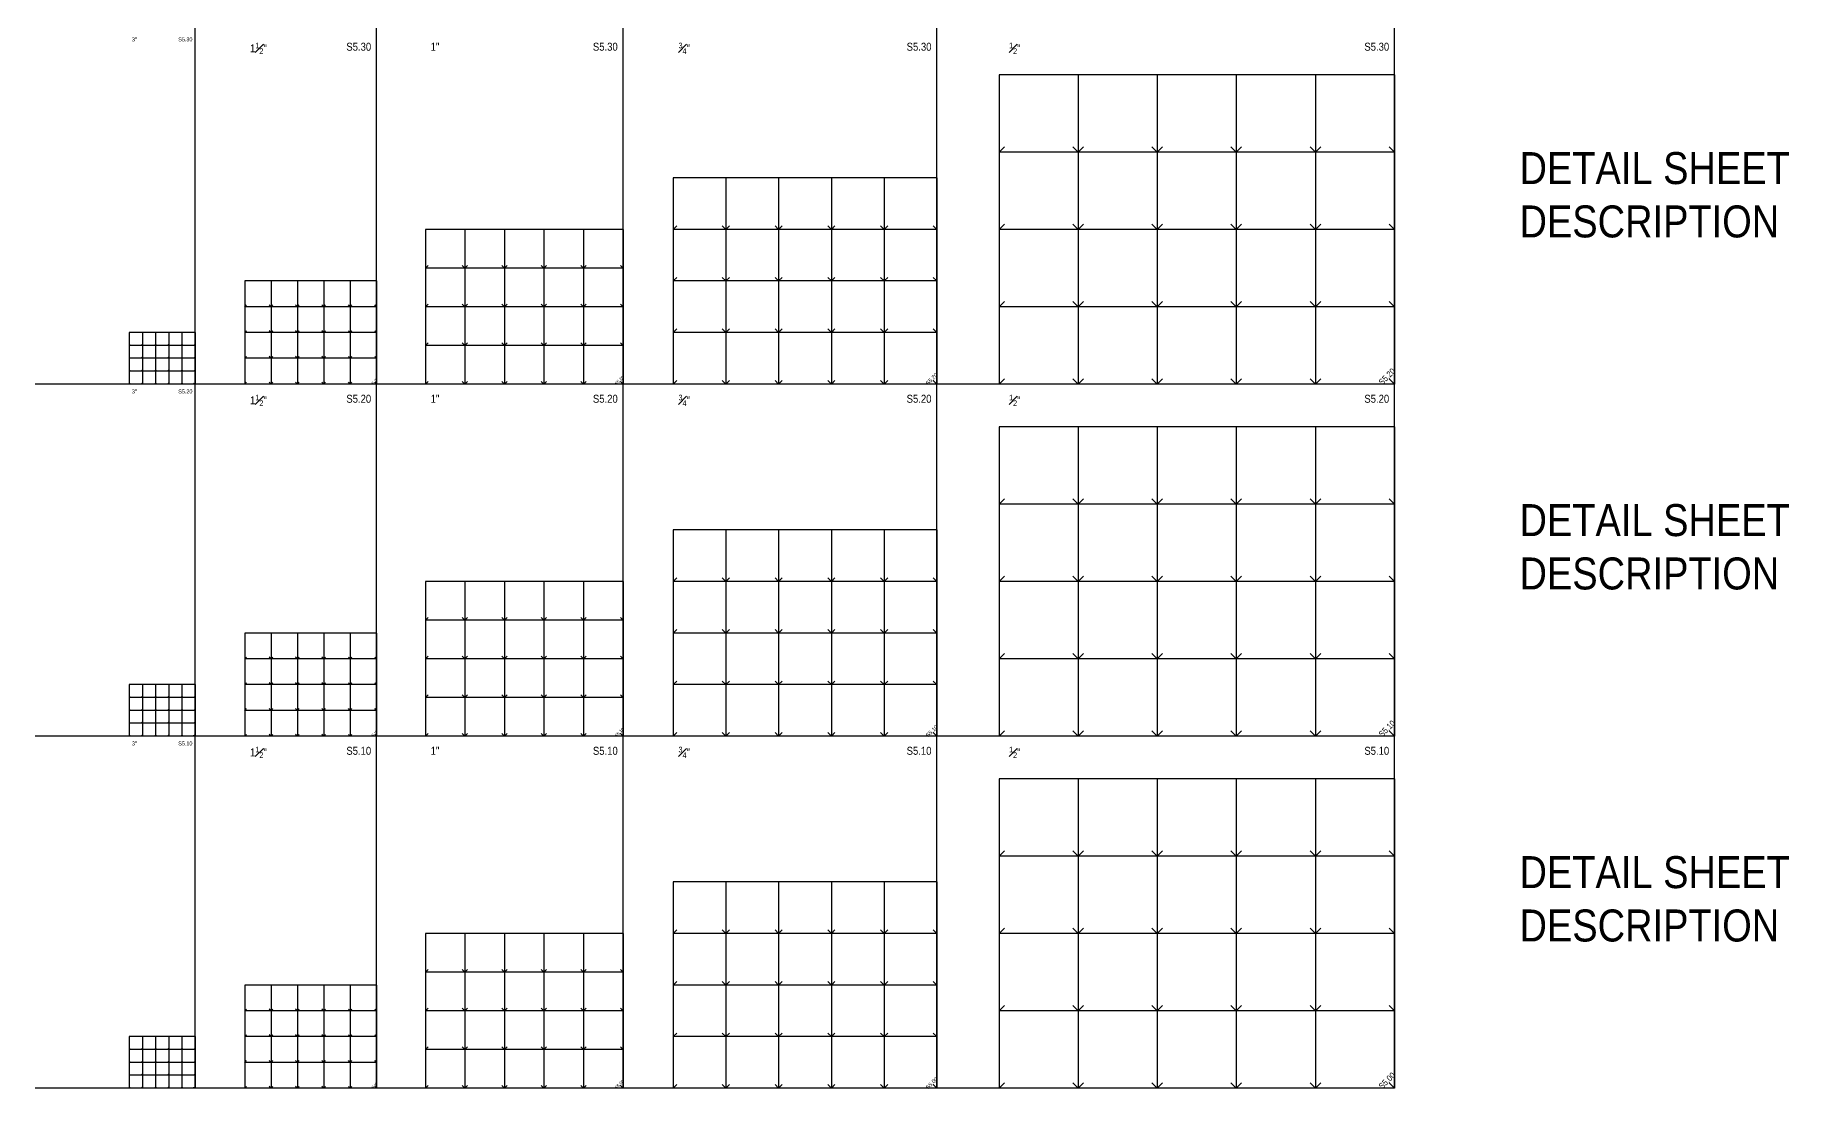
# Model space of a CAD drawing. Header units: inches. Extents: x -2661 to 42767, y -1222 to 9099.
# Drawn here: x 38515 to 42461, y 1771 to 4142 of the extents above; entities that cross this region are included whole.
import ezdxf

# ---------------------------------------------------------------- set-up
doc = ezdxf.new("R2010")
doc.units = ezdxf.units.IN
doc.header["$LTSCALE"] = 12
doc.header["$MEASUREMENT"] = 0
doc.linetypes.add('HIDDEN2', pattern=[0.1875, 0.125, -0.0625])
doc.layers.get('0').update_dxf_attribs({"linetype": 'CONTINUOUS'})
doc.layers.add('DESIGNER COMMENTS', color=221, linetype='CONTINUOUS', plot=False)
doc.layers.add('S-ANNO-GRID-NONPLOT', color=251, linetype='CONTINUOUS', plot=False)
doc.styles.add('Arial', font='arial.ttf', dxfattribs={"width": 0.85})

# ---------------------------------------------------------------- blocks, each defined once
blk = doc.blocks.new('Se_GRID 30x42')
for p, q in [((7.41, 29), (0, 29)), ((0, 29), (0, 21.75)), ((14.83, 29), (7.41, 29)), ((7.41, 29), (7.41, 21.75)), ((22.24, 29), (14.83, 29)), ((14.83, 29), (14.83, 21.75)), ((29.66, 29), (22.24, 29)), ((22.24, 29), (22.24, 21.75)), ((37.07, 29), (29.66, 29)), ((29.66, 29), (29.66, 21.75)), ((37.07, 29), (37.07, 21.75)), ((0, 21.75), (0.5, 22.25)), ((7.41, 21.75), (0, 21.75)), ((0, 21.75), (0, 14.5)), ((7.41, 21.75), (7.91, 22.25)), ((14.83, 21.75), (7.41, 21.75)), ((7.41, 21.75), (7.41, 14.5)), ((14.83, 21.75), (15.33, 22.25)), ((22.24, 21.75), (14.83, 21.75)), ((14.83, 21.75), (14.83, 14.5)), ((22.24, 21.75), (22.74, 22.25)), ((29.66, 21.75), (22.24, 21.75)), ((22.24, 21.75), (22.24, 14.5)), ((29.66, 21.75), (30.16, 22.25)), ((37.07, 21.75), (29.66, 21.75)), ((29.66, 21.75), (29.66, 14.5)), ((37.07, 21.75), (37.07, 14.5)), ((0, 14.5), (0.5, 15)), ((7.41, 14.5), (7.91, 15)), ((14.83, 14.5), (15.33, 15)), ((22.24, 14.5), (22.74, 15)), ((29.66, 14.5), (30.16, 15)), ((7.41, 14.5), (0, 14.5)), ((0, 14.5), (0, 7.25)), ((14.83, 14.5), (7.41, 14.5)), ((7.41, 14.5), (7.41, 7.25)), ((22.24, 14.5), (14.83, 14.5)), ((14.83, 14.5), (14.83, 7.25)), ((29.66, 14.5), (22.24, 14.5)), ((22.24, 14.5), (22.24, 7.25)), ((37.07, 14.5), (29.66, 14.5)), ((29.66, 14.5), (29.66, 7.25)), ((37.07, 14.5), (37.07, 7.25)), ((0, 7.25), (0.5, 7.75)), ((7.41, 7.25), (0, 7.25)), ((0, 7.25), (0, 0)), ((7.41, 7.25), (7.91, 7.75)), ((14.83, 7.25), (7.41, 7.25)), ((7.41, 7.25), (7.41, 0)), ((14.83, 7.25), (15.33, 7.75)), ((22.24, 7.25), (14.83, 7.25)), ((14.83, 7.25), (14.83, 0)), ((22.24, 7.25), (22.74, 7.75)), ((29.66, 7.25), (22.24, 7.25)), ((22.24, 7.25), (22.24, 0)), ((29.66, 7.25), (30.16, 7.75)), ((37.07, 7.25), (29.66, 7.25)), ((29.66, 7.25), (29.66, 0)), ((37.07, 7.25), (37.07, 0)), ((0, 0), (0.5, 0.5)), ((7.41, 0), (0, 0)), ((7.41, 0), (7.91, 0.5)), ((14.83, 0), (7.41, 0)), ((14.83, 0), (15.33, 0.5)), ((22.24, 0), (14.83, 0)), ((22.24, 0), (22.74, 0.5)), ((29.66, 0), (22.24, 0)), ((29.66, 0), (30.16, 0.5)), ((37.07, 0), (29.66, 0))]:
    blk.add_line(p, q)
at = {"linetype": 'HIDDEN2'}
for p, q in [((7.41, 21.75), (6.91, 22.25)), ((14.83, 21.75), (14.33, 22.25)), ((22.24, 21.75), (21.74, 22.25)), ((29.66, 21.75), (29.16, 22.25)), ((37.07, 21.75), (36.57, 22.25)), ((7.41, 14.5), (6.91, 15)), ((14.83, 14.5), (14.33, 15)), ((22.24, 14.5), (21.74, 15)), ((29.66, 14.5), (29.16, 15)), ((37.07, 14.5), (36.57, 15)), ((7.41, 7.25), (6.91, 7.75)), ((14.83, 7.25), (14.33, 7.75)), ((22.24, 7.25), (21.74, 7.75)), ((29.66, 7.25), (29.16, 7.75)), ((37.07, 7.25), (36.57, 7.75)), ((7.41, 0), (6.91, 0.5)), ((14.83, 0), (14.33, 0.5)), ((22.24, 0), (21.74, 0.5)), ((29.66, 0), (29.16, 0.5)), ((37.07, 0), (36.57, 0.5))]:
    blk.add_line(p, q, dxfattribs=at)

msp = doc.modelspace()

# ---------------------------------------------------------------- linework, layer by layer
at = {"layer": 'S-ANNO-GRID-NONPLOT'}
for p, q in [((41573.28746, 1772.36325), (41573.28746, 6581.16451)), ((40543.63922, 1772.36325), (40543.63922, 6357.75136)), ((39837.84359, 1772.36325), (39837.84359, 6203.46833)), ((39283.16236, 1772.36325), (39283.16236, 6105.58234)), ((38875.07826, 1772.36325), (38875.07826, 5939.82981)), ((41573.28746, 3356.36325), (38515.07826, 3356.36325)), ((41573.28746, 2564.36325), (38515.07826, 2564.36325)), ((41573.28746, 1772.36325), (38515.07826, 1772.36325))]:
    msp.add_line(p, q, dxfattribs=at)

# ---------------------------------------------------------------- block references
for p, xscale, yscale, zscale in [((40683.61467, 3356.36325), 24, 24, 24), ((39950.52402, 3356.36325), 16, 16, 16), ((39393.0072, 3356.36325), 12, 12, 12), ((38986.60476, 3356.36325), 8, 8, 8), ((38726.79946, 3356.36325), 4, 4, 4), ((40683.61467, 2564.36325), 24, 24, 24), ((39950.52402, 2564.36325), 16, 16, 16), ((39393.0072, 2564.36325), 12, 12, 12), ((38986.60476, 2564.36325), 8, 8, 8), ((38726.79946, 2564.36325), 4, 4, 4), ((40683.61467, 1772.36325), 24, 24, 24), ((39950.52402, 1772.36325), 16, 16, 16), ((39393.0072, 1772.36325), 12, 12, 12), ((38986.60476, 1772.36325), 8, 8, 8), ((38726.79946, 1772.36325), 4, 4, 4)]:
    msp.add_blockref('Se_GRID 30x42', p, dxfattribs=dict(at, xscale=xscale, yscale=yscale, zscale=zscale))

# ---------------------------------------------------------------- texts
at = {"layer": 'DESIGNER COMMENTS', "color": 191, "char_height": 72, "width": 693.3801297, "attachment_point": 1, "style": 'Arial'}
for insert in [(41854.48625, 3878.36325), (41854.48625, 3086.36325), (41854.48625, 2294.36325)]:
    msp.add_mtext('\\A1;{\\C191;DETAIL SHEET DESCRIPTION}', dxfattribs=dict(at, insert=insert))
at = {"layer": 'S-ANNO-GRID-NONPLOT', "color": 191, "style": 'Arial'}
for s, insert, char_height, width, attachment_point in [('3"', (38732.79946, 4136.36325), 9, 29.5487939, 1), ('S5.30', (38869.07826, 4136.36325), 9, 29.5487939, 3), ('\\A1;1{\\H0.7x;\\S1#2;}"', (38998.60476, 4124.36325), 18, 59.0975878, 1), ('S5.30', (39271.16236, 4124.36325), 18, 59.0975878, 3), ('1"', (39405.0072, 4124.36325), 18, 59.0975878, 1), ('S5.30', (39825.84359, 4124.36325), 18, 59.0975878, 3), ('\\A1;{\\H0.7x;\\S3#4;}"', (39962.52402, 4124.36325), 18, 59.0975878, 1), ('S5.30', (40531.63922, 4124.36325), 18, 59.0975878, 3), ('\\A1;{\\H0.7x;\\S1#2;}"', (40706.15248, 4124.36325), 18, 59.0975878, 1), ('S5.30', (41561.28746, 4124.36325), 18, 59.0975878, 3), ('3"', (38732.79946, 3344.36325), 9, 29.5487939, 1), ('S5.20', (38869.07826, 3344.36325), 9, 29.5487939, 3), ('\\A1;1{\\H0.7x;\\S1#2;}"', (38998.60476, 3332.36325), 18, 59.0975878, 1), ('S5.20', (39271.16236, 3332.36325), 18, 59.0975878, 3), ('1"', (39405.0072, 3332.36325), 18, 59.0975878, 1), ('S5.20', (39825.84359, 3332.36325), 18, 59.0975878, 3), ('\\A1;{\\H0.7x;\\S3#4;}"', (39962.52402, 3332.36325), 18, 59.0975878, 1), ('S5.20', (40531.63922, 3332.36325), 18, 59.0975878, 3), ('\\A1;{\\H0.7x;\\S1#2;}"', (40706.15248, 3332.36325), 18, 59.0975878, 1), ('S5.20', (41561.28746, 3332.36325), 18, 59.0975878, 3), ('3"', (38732.79946, 2552.36325), 9, 29.5487939, 1), ('S5.10', (38869.07826, 2552.36325), 9, 29.5487939, 3), ('\\A1;1{\\H0.7x;\\S1#2;}"', (38998.60476, 2540.36325), 18, 59.0975878, 1), ('S5.10', (39271.16236, 2540.36325), 18, 59.0975878, 3), ('1"', (39405.0072, 2540.36325), 18, 59.0975878, 1), ('S5.10', (39825.84359, 2540.36325), 18, 59.0975878, 3), ('\\A1;{\\H0.7x;\\S3#4;}"', (39962.52402, 2540.36325), 18, 59.0975878, 1), ('S5.10', (40531.63922, 2540.36325), 18, 59.0975878, 3), ('\\A1;{\\H0.7x;\\S1#2;}"', (40706.15248, 2540.36325), 18, 59.0975878, 1), ('S5.10', (41561.28746, 2540.36325), 18, 59.0975878, 3)]:
    msp.add_mtext(s, dxfattribs=dict(at, insert=insert, char_height=char_height, width=width, attachment_point=attachment_point))
at = {"layer": 'S-ANNO-GRID-NONPLOT', "attachment_point": 5, "rotation": 45, "style": 'Arial'}
for s, insert, char_height, width in [('S5.20', (38872.24984, 3359.19168), 2.25, 7.3871985), ('S5.20', (39277.50551, 3362.02011), 4.5, 14.7743969), ('S5.20', (39829.35831, 3364.84854), 6.75, 22.1615954), ('S5.20', (40532.32551, 3367.67696), 9, 29.5487939), ('S5.20', (41556.3169, 3373.33382), 13.5, 44.3231908), ('S5.10', (38872.24984, 2567.19168), 2.25, 7.3871985), ('S5.10', (39277.50551, 2570.02011), 4.5, 14.7743969), ('S5.10', (39829.35831, 2572.84854), 6.75, 22.1615954), ('S5.10', (40532.32551, 2575.67696), 9, 29.5487939), ('S5.10', (41556.3169, 2581.33382), 13.5, 44.3231908), ('S5.00', (38872.24984, 1775.19168), 2.25, 7.3871985), ('S5.00', (39277.50551, 1778.02011), 4.5, 14.7743969), ('S5.00', (39829.35831, 1780.84854), 6.75, 22.1615954), ('S5.00', (40532.32551, 1783.67696), 9, 29.5487939), ('S5.00', (41556.3169, 1789.33382), 13.5, 44.3231908)]:
    msp.add_mtext(s, dxfattribs=dict(at, insert=insert, char_height=char_height, width=width))

doc.saveas('drawing.dxf')
